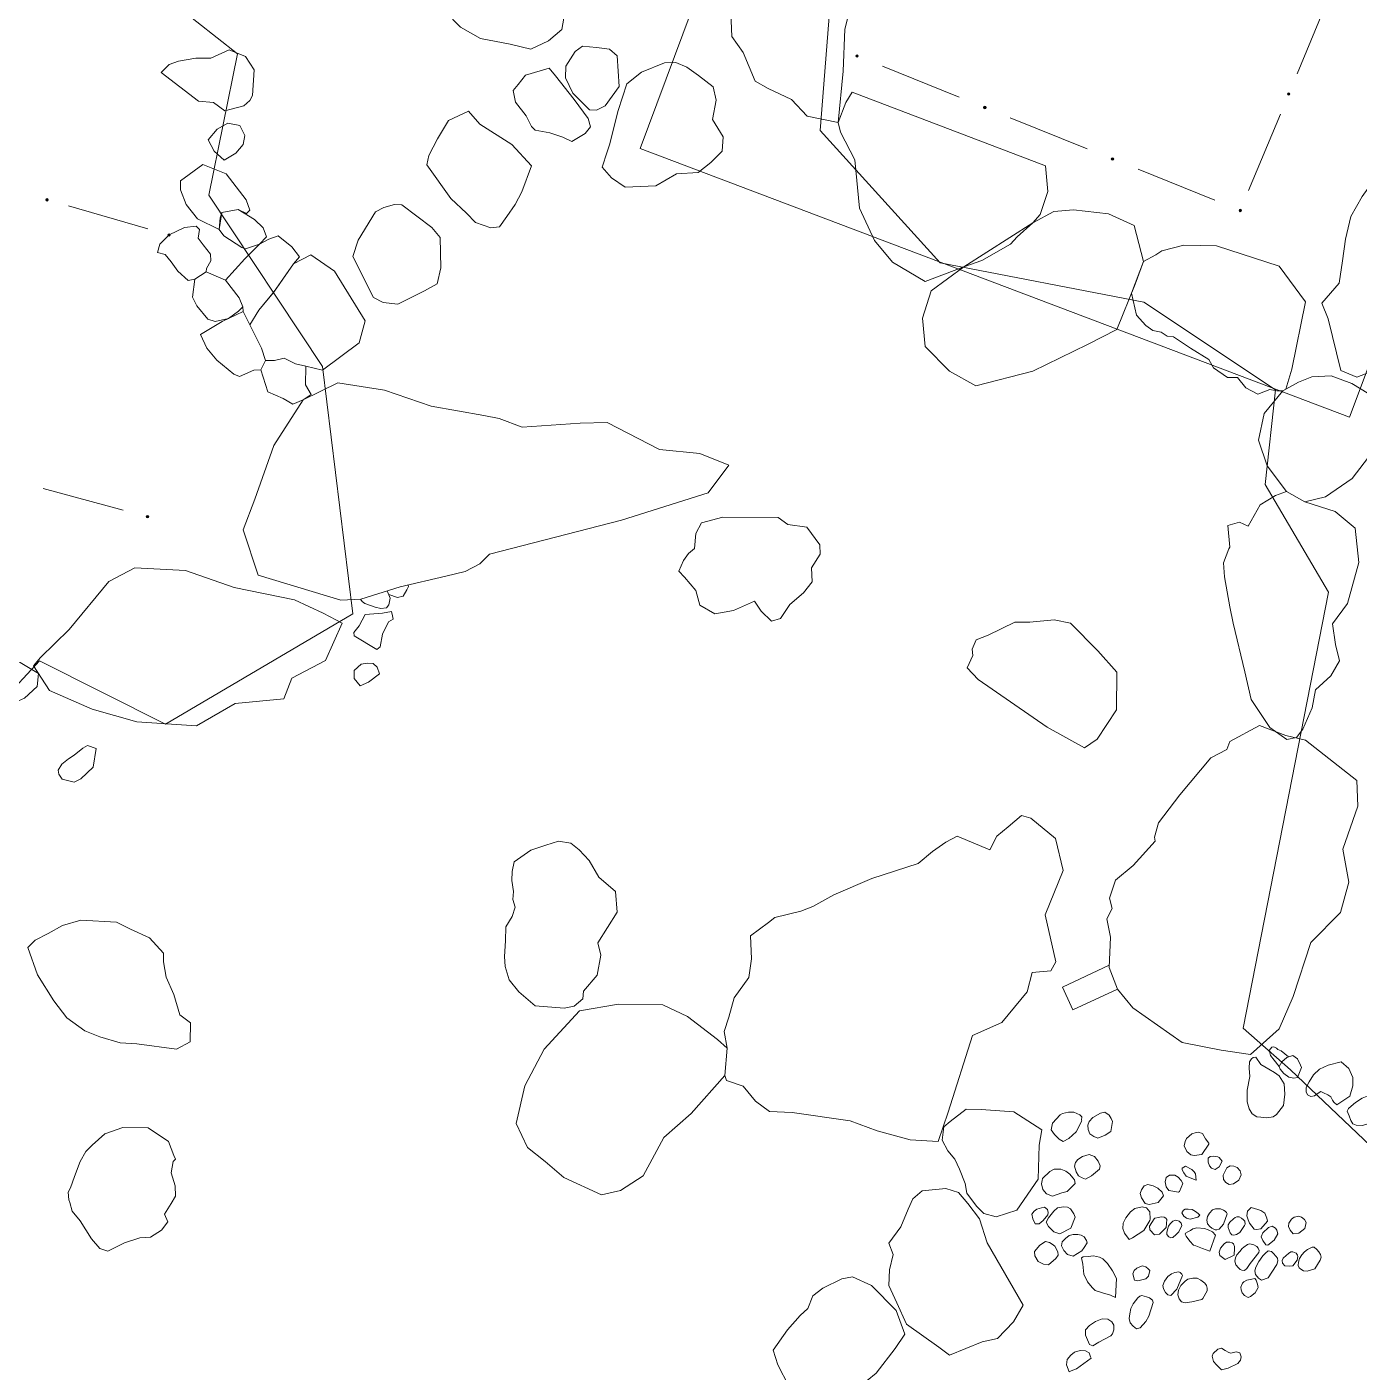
# Model space of a CAD drawing. Header units: metres. Extents: x -10443 to -4073, y -33280 to -26846.
# Drawn here: x -7932.64 to -7924.58, y -29726.59 to -29718.45 of the extents above; entities that cross this region are included whole.
import ezdxf

# ---------------------------------------------------------------- set-up
doc = ezdxf.new("R2010")
doc.units = ezdxf.units.M
doc.header["$MEASUREMENT"] = 0
doc.linetypes.add('CONTINUOUS_1', pattern=[0])
doc.linetypes.add('CONTINUOUS_2', pattern=[0])
for name, color, linetype, lineweight in [('園路', 241, 'CONTINUOUS_2', 18), ('構造物', 241, 'CONTINUOUS_2', 18), ('石', 241, 'CONTINUOUS_2', 18), ('護岸', 241, 'CONTINUOUS_2', 18)]:
    doc.layers.add(name, color=color, linetype=linetype, lineweight=lineweight)

msp = doc.modelspace()

# ---------------------------------------------------------------- hatches: boundary and pattern name
at = {"layer": '園路', "linetype": 'CONTINUOUS_1', "lineweight": 18}
for points in [[(-7927.6075, -29718.6289, 1), (-7927.6225, -29718.6289, 1)], [(-7924.9967, -29718.8583, 1), (-7925.0117, -29718.8583, 1)], [(-7926.8349, -29718.9402, 1), (-7926.8499, -29718.9402, 1)], [(-7926.0624, -29719.2514, 1), (-7926.0774, -29719.2514, 1)], [(-7932.5066, -29719.4982, 1), (-7932.5216, -29719.4982, 1)], [(-7925.2898, -29719.5626, 1), (-7925.3048, -29719.5626, 1)], [(-7931.7687, -29719.7107, 1), (-7931.7837, -29719.7107, 1)], [(-7931.8989, -29721.4139, 1), (-7931.9139, -29721.4139, 1)]]:
    msp.add_hatch(color=241, dxfattribs=at).paths.add_polyline_path(points, flags=0)

# ---------------------------------------------------------------- linework, layer by layer
at = {"layer": '園路', "color": 1, "linetype": 'CONTINUOUS_1', "lineweight": 18}
for p, q in [((-7924.7616, -29718.2754), (-7924.9537, -29718.737)), ((-7926.9968, -29718.878), (-7927.4606, -29718.6911)), ((-7926.2243, -29719.1892), (-7926.6881, -29719.0023)), ((-7925.0547, -29718.9796), (-7925.2468, -29719.4413)), ((-7925.4517, -29719.5004), (-7925.9155, -29719.3136)), ((-7931.9049, -29719.6736), (-7932.3854, -29719.5353)), ((-7932.0548, -29721.3739), (-7932.5376, -29721.2438))]:
    msp.add_line(p, q, dxfattribs=at)
for centre in [(-7927.615, -29718.6289), (-7925.0042, -29718.8583), (-7926.8424, -29718.9402), (-7926.0699, -29719.2514), (-7932.5141, -29719.4982), (-7925.2973, -29719.5626), (-7931.7762, -29719.7107), (-7931.9064, -29721.4139)]:
    msp.add_circle(centre, 0.0075, dxfattribs=at)
at = {"layer": '構造物', "color": 1, "linetype": 'CONTINUOUS_2', "lineweight": 18, "flags": 128}
msp.add_lwpolyline([(-7925.4873, -29712.5735), (-7922.0378, -29713.8888), (-7924.636, -29720.8114), (-7928.9273, -29719.188), (-7926.9639, -29713.9267), (-7926.1332, -29714.282)], close=True, dxfattribs=at)
at = {"layer": '石', "color": 4, "linetype": 'CONTINUOUS_2', "lineweight": 18, "flags": 128}
for points in [[(-7927.7301, -29719.0314), (-7927.9165, -29718.9926), (-7928.0115, -29718.892), (-7928.1526, -29718.8249), (-7928.2323, -29718.7804), (-7928.3036, -29718.607), (-7928.3731, -29718.5115), (-7928.3885, -29718.1268), (-7928.3906, -29717.9536), (-7928.3838, -29717.6775), (-7928.4069, -29717.4477), (-7928.1158, -29717.2512), (-7928.0264, -29717.2504), (-7927.8942, -29717.1236), (-7927.8165, -29717.0583), (-7927.6947, -29717.0834), (-7927.5656, -29717.1235), (-7927.4428, -29717.3014), (-7927.5323, -29717.5992), (-7927.5874, -29717.8999), (-7927.6099, -29718.1574), (-7927.6889, -29718.4676), (-7927.6995, -29718.7204), (-7927.7301, -29719.0314), (-7927.9165, -29718.9926)], [(-7931.8231, -29718.7286), (-7931.5991, -29718.9019), (-7931.5068, -29718.9109), (-7931.4395, -29718.9612), (-7931.3248, -29718.9293), (-7931.2879, -29718.8984), (-7931.2725, -29718.8682), (-7931.2622, -29718.7119), (-7931.3133, -29718.6322), (-7931.4122, -29718.5911), (-7931.5242, -29718.6411), (-7931.6148, -29718.6417), (-7931.7198, -29718.6607), (-7931.7762, -29718.6797)], [(-7926.9702, -29719.9038), (-7927.203, -29719.9924), (-7927.4003, -29719.8752), (-7927.51, -29719.7445), (-7927.6004, -29719.5482), (-7927.6288, -29719.2575), (-7927.716, -29719.0903), (-7927.7301, -29719.0314), (-7927.683, -29718.9106), (-7927.6448, -29718.8467), (-7926.475, -29719.2931), (-7926.4616, -29719.448), (-7926.5083, -29719.5861), (-7926.552, -29719.6377)], [(-7931.4424, -29719.2592), (-7931.5043, -29719.2051), (-7931.5392, -29719.1354), (-7931.4863, -29719.0721), (-7931.4203, -29719.0356), (-7931.3484, -29719.0483), (-7931.319, -29719.1085), (-7931.329, -29719.164), (-7931.3721, -29719.2166)], [(-7931.7071, -29719.3836), (-7931.5715, -29719.284), (-7931.4317, -29719.3411), (-7931.3096, -29719.4978), (-7931.287, -29719.5613), (-7931.3079, -29719.5813), (-7931.3591, -29719.5567), (-7931.4572, -29719.5746), (-7931.474, -29719.6782), (-7931.6041, -29719.613), (-7931.6735, -29719.5275), (-7931.708, -29719.4386)], [(-7931.4572, -29719.5746), (-7931.3591, -29719.5567), (-7931.2603, -29719.6183), (-7931.2065, -29719.6674), (-7931.1866, -29719.7229), (-7931.2297, -29719.767), (-7931.315, -29719.7946), (-7931.3365, -29719.7859), (-7931.4449, -29719.7166), (-7931.474, -29719.6782), (-7931.4669, -29719.6079)], [(-7926.6873, -29719.7672), (-7926.8601, -29719.8645), (-7926.9702, -29719.9038), (-7927.1673, -29720.048), (-7927.2193, -29720.2136), (-7927.2026, -29720.3851), (-7927.057, -29720.5334), (-7926.8976, -29720.6223), (-7926.5526, -29720.5342), (-7926.2214, -29720.373), (-7926.0433, -29720.2819), (-7925.933, -29720.009), (-7925.8835, -29719.8721), (-7925.9394, -29719.6539), (-7926.0946, -29719.5826), (-7926.3058, -29719.5584), (-7926.4248, -29719.5681), (-7926.552, -29719.6377), (-7926.6458, -29719.7218)], [(-7931.0228, -29719.8863), (-7931.1455, -29720.0588), (-7931.2337, -29720.1658), (-7931.2877, -29720.2535), (-7931.3282, -29720.1744), (-7931.3294, -29720.1448), (-7931.3516, -29720.0903), (-7931.4358, -29719.9843), (-7931.3174, -29719.8543), (-7931.2297, -29719.767), (-7931.1738, -29719.7362), (-7931.117, -29719.7168), (-7931.0343, -29719.7817), (-7930.9883, -29719.8421)], [(-7931.2877, -29720.2535), (-7931.2337, -29720.1658), (-7931.1391, -29720.051), (-7931.0228, -29719.8863), (-7930.9179, -29719.8302), (-7930.7748, -29719.9292), (-7930.5897, -29720.2298), (-7930.6263, -29720.363), (-7930.8483, -29720.5281), (-7930.9496, -29720.5047), (-7931.0123, -29720.489), (-7931.0799, -29720.4562), (-7931.1388, -29720.4702), (-7931.1927, -29720.4707), (-7931.2181, -29720.3954)], [(-7925.955, -29720.0635), (-7925.926, -29720.1961), (-7925.869, -29720.2584), (-7925.8264, -29720.2886), (-7925.776, -29720.2981), (-7925.7388, -29720.3219), (-7925.7009, -29720.3277), (-7925.5974, -29720.3949), (-7925.4881, -29720.4634), (-7925.4583, -29720.5138), (-7925.3738, -29720.5733), (-7925.3148, -29720.5725), (-7925.2647, -29720.6341), (-7925.1912, -29720.673), (-7925.1195, -29720.6442), (-7925.0767, -29720.6523), (-7925.0392, -29720.6538), (-7925.0212, -29720.6434), (-7924.985, -29720.5223), (-7924.9032, -29720.1144), (-7925.063, -29719.8986), (-7925.4406, -29719.7771), (-7925.6383, -29719.7733), (-7925.772, -29719.8077), (-7925.8086, -29719.8314), (-7925.8835, -29719.8721)], [(-7925.0392, -29720.6538), (-7925.1532, -29720.7895), (-7925.1866, -29720.9518), (-7925.1348, -29721.1063), (-7925.0177, -29721.2626), (-7924.9059, -29721.3242), (-7924.7822, -29721.2947), (-7924.6207, -29721.1839), (-7924.5013, -29721.0271), (-7924.4726, -29720.6991), (-7924.6223, -29720.6091), (-7924.7469, -29720.5617), (-7924.8648, -29720.5687), (-7924.9444, -29720.6002), (-7925.0212, -29720.6434)], [(-7931.2577, -29721.3074), (-7931.1428, -29720.9831), (-7930.9659, -29720.7074), (-7930.7552, -29720.6047), (-7930.4737, -29720.6495), (-7930.191, -29720.7463), (-7929.8731, -29720.803), (-7929.7794, -29720.8198), (-7929.6399, -29720.8724), (-7929.2889, -29720.8483), (-7929.1272, -29720.8452), (-7928.81, -29721.0084), (-7928.5671, -29721.0326), (-7928.3916, -29721.1027), (-7928.5158, -29721.2705), (-7929.0405, -29721.4351), (-7929.8386, -29721.6403), (-7929.8968, -29721.7001), (-7929.9854, -29721.7462), (-7930.1015, -29721.7744), (-7930.3786, -29721.8373), (-7930.6167, -29721.913), (-7930.7377, -29721.9187), (-7931.2374, -29721.7675), (-7931.3288, -29721.4943)], [(-7925.0148, -29722.7614), (-7925.118, -29722.6889), (-7925.232, -29722.5195), (-7925.2693, -29722.3528), (-7925.3396, -29722.0584), (-7925.3597, -29721.9586), (-7925.3919, -29721.7771), (-7925.3981, -29721.6939), (-7925.3675, -29721.6082), (-7925.3609, -29721.5991), (-7925.3725, -29721.4674), (-7925.3015, -29721.4467), (-7925.2497, -29721.4705), (-7925.177, -29721.3423), (-7925.0836, -29721.2851), (-7925.0177, -29721.2626), (-7924.9059, -29721.3242), (-7924.7231, -29721.382), (-7924.6032, -29721.4828), (-7924.581, -29721.6904), (-7924.6488, -29721.9382), (-7924.7402, -29722.0609), (-7924.7224, -29722.1873), (-7924.6965, -29722.2857), (-7924.7506, -29722.3771), (-7924.8425, -29722.4613), (-7924.8616, -29722.5692), (-7924.919, -29722.6987), (-7924.958, -29722.7491)], [(-7932.5959, -29722.3158), (-7932.4993, -29722.4646), (-7932.2421, -29722.5774), (-7931.9721, -29722.6548), (-7931.6114, -29722.6788), (-7931.3762, -29722.5436), (-7931.0819, -29722.5154), (-7931.0345, -29722.3909), (-7930.8309, -29722.2829), (-7930.7293, -29722.0583), (-7930.8442, -29721.9982), (-7931.0178, -29721.9177), (-7931.382, -29721.8416), (-7931.6767, -29721.739), (-7931.9829, -29721.7237), (-7932.14, -29721.8061), (-7932.3806, -29722.0963), (-7932.5531, -29722.2658)], [(-7932.9181, -29722.3589), (-7932.9291, -29722.4556), (-7932.8425, -29722.539), (-7932.7784, -29722.5676), (-7932.6505, -29722.5122), (-7932.5738, -29722.4408), (-7932.5669, -29722.3619), (-7932.6765, -29722.296), (-7932.7478, -29722.3064), (-7932.8228, -29722.3434), (-7932.8861, -29722.3494), (-7932.9144, -29722.3475)], [(-7930.5709, -29722.4142), (-7930.6211, -29722.4368), (-7930.6558, -29722.3933), (-7930.6572, -29722.3431), (-7930.6154, -29722.3063), (-7930.5764, -29722.3001), (-7930.5418, -29722.3012), (-7930.5178, -29722.3235), (-7930.5039, -29722.3633)], [(-7925.182, -29722.6768), (-7925.3596, -29722.7737), (-7925.3792, -29722.822), (-7925.4757, -29722.8712), (-7925.6625, -29723.0951), (-7925.7926, -29723.2644), (-7925.8156, -29723.3508), (-7925.812, -29723.3761), (-7925.946, -29723.5239), (-7926.0518, -29723.6126), (-7926.0882, -29723.7209), (-7926.0724, -29723.7819), (-7926.1048, -29723.8444), (-7926.0818, -29723.9559), (-7926.0902, -29724.1397), (-7926.0402, -29724.2709), (-7925.9462, -29724.3829), (-7925.6495, -29724.5934), (-7925.4132, -29724.639), (-7925.2349, -29724.6662), (-7925.0618, -29724.5103), (-7924.9775, -29724.3158), (-7924.8701, -29723.9889), (-7924.6908, -29723.8066), (-7924.6401, -29723.6227), (-7924.6765, -29723.4235), (-7924.5866, -29723.1642), (-7924.5923, -29723.01), (-7924.9034, -29722.7656), (-7925.022, -29722.737)], [(-7925.0619, -29724.7372), (-7925.093, -29724.7), (-7925.1154, -29724.6726), (-7925.1206, -29724.6471), (-7925.1221, -29724.641), (-7925.107, -29724.622), (-7925.0953, -29724.6191), (-7925.0781, -29724.6277), (-7925.0711, -29724.6354), (-7925.0507, -29724.6435), (-7925.0047, -29724.6804), (-7925.0158, -29724.6844), (-7925.046, -29724.7097)], [(-7925.0782, -29725.029), (-7925.0982, -29725.0431), (-7925.1363, -29725.0485), (-7925.1735, -29725.0452), (-7925.1965, -29725.0432), (-7925.2252, -29725.0248), (-7925.2427, -29724.9944), (-7925.2564, -29724.9527), (-7925.2559, -29724.8806), (-7925.24, -29724.7982), (-7925.2428, -29724.7474), (-7925.2424, -29724.7099), (-7925.2292, -29724.6908), (-7925.2198, -29724.6829), (-7925.2024, -29724.6816), (-7925.1731, -29724.726), (-7925.125, -29724.7548), (-7925.0906, -29724.7737), (-7925.0621, -29724.795), (-7925.0317, -29724.8438), (-7925.0271, -29724.9064), (-7925.036, -29724.9749)], [(-7924.9522, -29724.8046), (-7924.9737, -29724.8085), (-7925.0031, -29724.803), (-7925.0339, -29724.7811), (-7925.0566, -29724.754), (-7925.0619, -29724.7372), (-7925.046, -29724.7097), (-7925.0158, -29724.6844), (-7924.9791, -29724.6713), (-7924.951, -29724.692), (-7924.9321, -29724.7293), (-7924.9276, -29724.7432)], [(-7924.688, -29724.7093), (-7924.7649, -29724.7302), (-7924.8183, -29724.7537), (-7924.8535, -29724.7892), (-7924.8802, -29724.8305), (-7924.8979, -29724.8642), (-7924.8996, -29724.8904), (-7924.891, -29724.9091), (-7924.8701, -29724.92), (-7924.8491, -29724.9154), (-7924.8315, -29724.9041), (-7924.8109, -29724.8892), (-7924.793, -29724.8978), (-7924.7683, -29724.909), (-7924.7488, -29724.9209), (-7924.7404, -29724.9422), (-7924.7311, -29724.9533), (-7924.7127, -29724.9697), (-7924.6342, -29724.9168), (-7924.6172, -29724.8541), (-7924.6168, -29724.8054), (-7924.6408, -29724.75)], [(-7926.2892, -29725.1329), (-7926.3342, -29725.1743), (-7926.3694, -29725.1914), (-7926.3932, -29725.1778), (-7926.4216, -29725.1502), (-7926.4403, -29725.1216), (-7926.4328, -29725.0799), (-7926.3861, -29725.0301), (-7926.3719, -29725.0217), (-7926.3365, -29725.0133), (-7926.3038, -29725.0142), (-7926.2668, -29725.0309), (-7926.2615, -29725.0371), (-7926.2563, -29725.0434), (-7926.2569, -29725.0616), (-7926.2564, -29725.0665)], [(-7926.0809, -29725.1314), (-7926.1149, -29725.1528), (-7926.1588, -29725.1708), (-7926.1837, -29725.1622), (-7926.2073, -29725.1454), (-7926.2172, -29725.1195), (-7926.2188, -29725.0937), (-7926.211, -29725.0706), (-7926.1883, -29725.0456), (-7926.1437, -29725.02), (-7926.1175, -29725.0146), (-7926.0903, -29725.033), (-7926.0779, -29725.0534), (-7926.071, -29725.07)], [(-7925.5301, -29725.271), (-7925.5758, -29725.2757), (-7925.5958, -29725.273), (-7925.6209, -29725.2515), (-7925.6363, -29725.2184), (-7925.631, -29725.1909), (-7925.6227, -29725.1734), (-7925.5894, -29725.1455), (-7925.5636, -29725.1362), (-7925.552, -29725.1353), (-7925.5267, -29725.1442), (-7925.5073, -29725.1757), (-7925.4885, -29725.2024), (-7925.488, -29725.2073)], [(-7926.1978, -29725.3995), (-7926.2336, -29725.4201), (-7926.254, -29725.4112), (-7926.2766, -29725.3984), (-7926.2907, -29725.3759), (-7926.301, -29725.3397), (-7926.294, -29725.3185), (-7926.279, -29725.3012), (-7926.2516, -29725.2818), (-7926.2114, -29725.2693), (-7926.1785, -29725.2818), (-7926.156, -29725.3113), (-7926.1443, -29725.3393), (-7926.1487, -29725.3595)], [(-7925.4258, -29725.3446), (-7925.4484, -29725.36), (-7925.4718, -29725.3531), (-7925.484, -29725.3386), (-7925.4907, -29725.3159), (-7925.4906, -29725.2928), (-7925.479, -29725.2813), (-7925.4606, -29725.28), (-7925.434, -29725.2842), (-7925.4248, -29725.2889), (-7925.4161, -29725.2993), (-7925.4074, -29725.3097)], [(-7926.3439, -29725.4935), (-7926.3773, -29725.5015), (-7926.4331, -29725.5223), (-7926.4697, -29725.5082), (-7926.4918, -29725.4818), (-7926.4991, -29725.4478), (-7926.4961, -29725.4275), (-7926.493, -29725.4143), (-7926.4483, -29725.3733), (-7926.4221, -29725.3596), (-7926.3821, -29725.3579), (-7926.3517, -29725.3702), (-7926.3283, -29725.3883), (-7926.3097, -29725.4105), (-7926.3006, -29725.4241), (-7926.2961, -29725.4463)], [(-7925.5651, -29725.4252), (-7925.6005, -29725.4112), (-7925.6253, -29725.4013), (-7925.6396, -29725.3815), (-7925.6482, -29725.3627), (-7925.6487, -29725.3537), (-7925.629, -29725.3407), (-7925.5909, -29725.3607), (-7925.5761, -29725.3742), (-7925.5683, -29725.3877)], [(-7925.3055, -29725.4255), (-7925.3389, -29725.4476), (-7925.3642, -29725.4511), (-7925.3837, -29725.4392), (-7925.3995, -29725.4217), (-7925.4011, -29725.3959), (-7925.3877, -29725.3669), (-7925.378, -29725.3517), (-7925.3588, -29725.338), (-7925.3366, -29725.3406), (-7925.3162, -29725.3494), (-7925.2986, -29725.3689), (-7925.2924, -29725.3932)], [(-7925.6641, -29725.4929), (-7925.6702, -29725.4969), (-7925.7057, -29725.4912), (-7925.7291, -29725.4873), (-7925.7452, -29725.4653), (-7925.7522, -29725.4358), (-7925.7455, -29725.4101), (-7925.7262, -29725.3951), (-7925.6935, -29725.396), (-7925.6721, -29725.4075), (-7925.6546, -29725.4283), (-7925.6439, -29725.4453)], [(-7925.7946, -29725.5611), (-7925.8489, -29725.5724), (-7925.8735, -29725.5671), (-7925.8949, -29725.5331), (-7925.9027, -29725.5054), (-7925.8956, -29725.483), (-7925.8795, -29725.46), (-7925.8557, -29725.4518), (-7925.8237, -29725.4604), (-7925.7953, -29725.4731), (-7925.7698, -29725.4978), (-7925.7622, -29725.5209)], [(-7926.4903, -29725.6694), (-7926.5145, -29725.6898), (-7926.5375, -29725.689), (-7926.5523, -29725.6601), (-7926.5581, -29725.6307), (-7926.5431, -29725.6134), (-7926.5286, -29725.6012), (-7926.5002, -29725.5928), (-7926.4807, -29725.5894), (-7926.4633, -29725.6031), (-7926.459, -29725.6208), (-7926.461, -29725.6354)], [(-7926.3229, -29725.7161), (-7926.3895, -29725.7508), (-7926.424, -29725.7372), (-7926.4569, -29725.7064), (-7926.4709, -29725.6791), (-7926.4579, -29725.6523), (-7926.4246, -29725.6119), (-7926.4027, -29725.5936), (-7926.3665, -29725.5862), (-7926.3416, -29725.5884), (-7926.3233, -29725.5996), (-7926.3047, -29725.6282), (-7926.2968, -29725.6481)], [(-7925.8799, -29725.7287), (-7925.9484, -29725.7738), (-7925.9695, -29725.7845), (-7925.9969, -29725.7455), (-7926.0069, -29725.7167), (-7926.0051, -29725.6851), (-7925.9889, -29725.6537), (-7925.9607, -29725.6177), (-7925.9358, -29725.5968), (-7925.8915, -29725.5862), (-7925.8651, -29725.5923), (-7925.8442, -29725.6173), (-7925.8423, -29725.6617), (-7925.8438, -29725.6684)], [(-7925.5531, -29725.6498), (-7925.5995, -29725.6611), (-7925.6233, -29725.6543), (-7925.6381, -29725.6423), (-7925.651, -29725.6232), (-7925.6401, -29725.6071), (-7925.6315, -29725.6014), (-7925.6118, -29725.6014), (-7925.5888, -29725.6026), (-7925.5685, -29725.6146), (-7925.5515, -29725.6264), (-7925.5417, -29725.6362)], [(-7925.3989, -29725.6911), (-7925.4255, -29725.7213), (-7925.44, -29725.7256), (-7925.4498, -29725.7251), (-7925.4694, -29725.7149), (-7925.4823, -29725.7052), (-7925.4962, -29725.6885), (-7925.499, -29725.6665), (-7925.4953, -29725.6445), (-7925.4834, -29725.6251), (-7925.4645, -29725.6045), (-7925.4468, -29725.5983), (-7925.431, -29725.5984), (-7925.4178, -29725.5991), (-7925.3991, -29725.6063), (-7925.3882, -29725.6137), (-7925.3812, -29725.6212), (-7925.3776, -29725.6292)], [(-7925.1737, -29725.7202), (-7925.1997, -29725.7239), (-7925.2136, -29725.7206), (-7925.228, -29725.7043), (-7925.2417, -29725.6851), (-7925.2506, -29725.6651), (-7925.258, -29725.6413), (-7925.2534, -29725.6131), (-7925.2308, -29725.5902), (-7925.2112, -29725.5958), (-7925.1908, -29725.6023), (-7925.173, -29725.6094), (-7925.1496, -29725.6252), (-7925.136, -29725.6554), (-7925.132, -29725.6742)], [(-7925.7455, -29725.7116), (-7925.7866, -29725.7514), (-7925.8159, -29725.7565), (-7925.8437, -29725.7261), (-7925.8462, -29725.7034), (-7925.818, -29725.6597), (-7925.8132, -29725.6556), (-7925.7922, -29725.651), (-7925.7758, -29725.6467), (-7925.758, -29725.6483), (-7925.7483, -29725.6555), (-7925.7419, -29725.6631)], [(-7925.6695, -29725.7382), (-7925.685, -29725.7535), (-7925.7046, -29725.7723), (-7925.7182, -29725.7731), (-7925.7292, -29725.767), (-7925.7415, -29725.7537), (-7925.7417, -29725.7408), (-7925.7376, -29725.7232), (-7925.7314, -29725.7039), (-7925.7217, -29725.6887), (-7925.7055, -29725.6727), (-7925.6871, -29725.6679), (-7925.667, -29725.6723), (-7925.6547, -29725.6855), (-7925.6508, -29725.7)], [(-7925.2997, -29725.7417), (-7925.3201, -29725.754), (-7925.3363, -29725.7582), (-7925.3475, -29725.755), (-7925.3585, -29725.743), (-7925.3702, -29725.7111), (-7925.3709, -29725.6944), (-7925.3606, -29725.6794), (-7925.3384, -29725.66), (-7925.3282, -29725.6515), (-7925.3179, -29725.6468), (-7925.3044, -29725.648), (-7925.2904, -29725.6552), (-7925.2771, -29725.6645), (-7925.2689, -29725.6733), (-7925.267, -29725.6906), (-7925.2716, -29725.6992)], [(-7924.9434, -29725.7462), (-7924.9771, -29725.7501), (-7924.9953, -29725.7284), (-7925.0066, -29725.7064), (-7925.0039, -29725.6844), (-7924.9869, -29725.6615), (-7924.9721, -29725.6491), (-7924.9433, -29725.643), (-7924.9267, -29725.6488), (-7924.9091, -29725.6623), (-7924.8997, -29725.682), (-7924.9021, -29725.6997), (-7924.9075, -29725.7176)], [(-7926.2561, -29725.8528), (-7926.3089, -29725.8848), (-7926.3427, -29725.8753), (-7926.3649, -29725.8507), (-7926.3782, -29725.8217), (-7926.3753, -29725.7989), (-7926.3551, -29725.778), (-7926.3329, -29725.7593), (-7926.3085, -29725.7538), (-7926.2807, -29725.7541), (-7926.2587, -29725.7569), (-7926.2425, -29725.7677), (-7926.2278, -29725.7908), (-7926.2234, -29725.8036), (-7926.241, -29725.8333)], [(-7925.4813, -29725.8541), (-7925.5268, -29725.838), (-7925.5671, -29725.8222), (-7925.5796, -29725.8186), (-7925.6019, -29725.7948), (-7925.6243, -29725.7639), (-7925.6302, -29725.7512), (-7925.6291, -29725.7456), (-7925.615, -29725.7384), (-7925.5988, -29725.7296), (-7925.5845, -29725.7199), (-7925.5602, -29725.7137), (-7925.5137, -29725.7184), (-7925.4925, -29725.7254), (-7925.466, -29725.7374), (-7925.4466, -29725.7577)], [(-7925.0916, -29725.7871), (-7925.1299, -29725.8193), (-7925.143, -29725.8169), (-7925.1615, -29725.7891), (-7925.1712, -29725.7673), (-7925.1602, -29725.7447), (-7925.1269, -29725.7113), (-7925.104, -29725.7039), (-7925.0853, -29725.7158), (-7925.0765, -29725.7272), (-7925.0695, -29725.7497)], [(-7926.4578, -29725.9374), (-7926.4883, -29725.9328), (-7926.5196, -29725.9166), (-7926.5407, -29725.8829), (-7926.5422, -29725.8558), (-7926.51, -29725.8182), (-7926.4762, -29725.7952), (-7926.4508, -29725.8022), (-7926.4343, -29725.8114), (-7926.4181, -29725.8243), (-7926.3999, -29725.8587), (-7926.3988, -29725.879), (-7926.4121, -29725.899)], [(-7925.3351, -29725.8781), (-7925.3878, -29725.9042), (-7925.4201, -29725.8817), (-7925.4259, -29725.8607), (-7925.4166, -29725.8371), (-7925.3954, -29725.8099), (-7925.3812, -29725.7995), (-7925.3595, -29725.8002), (-7925.3465, -29725.8034), (-7925.3376, -29725.8094), (-7925.3313, -29725.8262), (-7925.3315, -29725.8373)], [(-7925.2372, -29725.929), (-7925.2579, -29725.9597), (-7925.2726, -29725.9712), (-7925.2887, -29725.9698), (-7925.2986, -29725.9655), (-7925.3089, -29725.9561), (-7925.3239, -29725.9364), (-7925.3293, -29725.9158), (-7925.3272, -29725.8959), (-7925.3191, -29725.8765), (-7925.3002, -29725.8567), (-7925.2854, -29725.8387), (-7925.2756, -29725.8298), (-7925.2546, -29725.8145), (-7925.2414, -29725.8105), (-7925.2312, -29725.8114), (-7925.2154, -29725.8162), (-7925.197, -29725.8268), (-7925.1889, -29725.8365), (-7925.1833, -29725.8507), (-7925.1852, -29725.8633)], [(-7925.1285, -29726.0151), (-7925.1684, -29726.0309), (-7925.1872, -29726.0183), (-7925.2057, -29725.9949), (-7925.2096, -29725.9733), (-7925.2032, -29725.9514), (-7925.1861, -29725.917), (-7925.1612, -29725.8819), (-7925.145, -29725.866), (-7925.1285, -29725.8533), (-7925.1076, -29725.8558), (-7925.0958, -29725.8684), (-7925.0819, -29725.885), (-7925.072, -29725.8968), (-7925.0695, -29725.9124), (-7925.0772, -29725.9342), (-7925.0811, -29725.9422)], [(-7924.8465, -29725.9624), (-7924.8918, -29725.9758), (-7924.915, -29725.9727), (-7924.9316, -29725.9635), (-7924.9417, -29725.9552), (-7924.9473, -29725.941), (-7924.9458, -29725.9203), (-7924.9383, -29725.8999), (-7924.9252, -29725.8774), (-7924.9096, -29725.8596), (-7924.8905, -29725.8436), (-7924.8635, -29725.8308), (-7924.8504, -29725.8314), (-7924.8339, -29725.8454), (-7924.8228, -29725.8586), (-7924.8114, -29725.8753), (-7924.8077, -29725.8916), (-7924.8139, -29725.9093)], [(-7926.0515, -29726.1357), (-7926.0817, -29726.1209), (-7926.1298, -29726.1057), (-7926.1747, -29726.0915), (-7926.1931, -29726.0739), (-7926.2222, -29726.0392), (-7926.2433, -29725.9944), (-7926.2502, -29725.9341), (-7926.2577, -29725.8955), (-7926.2469, -29725.8888), (-7926.2171, -29725.8863), (-7926.186, -29725.8826), (-7926.1489, -29725.8916), (-7926.1286, -29725.9017), (-7926.1014, -29725.9285), (-7926.0707, -29725.9735), (-7926.0453, -29726.0207)], [(-7924.9803, -29725.9436), (-7925.0014, -29725.946), (-7925.0284, -29725.9425), (-7925.0426, -29725.9281), (-7925.0446, -29725.9114), (-7925.0377, -29725.8978), (-7925.0195, -29725.8799), (-7925.0063, -29725.8683), (-7924.9906, -29725.8594), (-7924.98, -29725.8589), (-7924.9599, -29725.8672), (-7924.9504, -29725.8786), (-7924.9486, -29725.887), (-7924.9531, -29725.9092)], [(-7925.8529, -29726.0062), (-7925.8689, -29726.0209), (-7925.9175, -29726.0333), (-7925.9371, -29726.0297), (-7925.9479, -29725.9915), (-7925.9392, -29725.9724), (-7925.9237, -29725.957), (-7925.8898, -29725.9439), (-7925.8834, -29725.9445), (-7925.8684, -29725.9484), (-7925.8535, -29725.9619), (-7925.8448, -29725.9723)], [(-7925.6807, -29726.0848), (-7925.718, -29726.1219), (-7925.7356, -29726.1178), (-7925.7492, -29726.1044), (-7925.762, -29726.0821), (-7925.7653, -29726.0613), (-7925.756, -29726.0358), (-7925.7349, -29726.0075), (-7925.7143, -29725.9913), (-7925.6937, -29725.9835), (-7925.6696, -29725.9798), (-7925.6609, -29725.9831), (-7925.6515, -29725.993), (-7925.6472, -29726.0023)], [(-7925.5232, -29726.1403), (-7925.5301, -29726.1461), (-7925.5905, -29726.1613), (-7925.6301, -29726.1662), (-7925.6521, -29726.1611), (-7925.6679, -29726.1437), (-7925.6741, -29726.1194), (-7925.671, -29726.0907), (-7925.6564, -29726.0631), (-7925.6316, -29726.0364), (-7925.6144, -29726.0232), (-7925.585, -29726.0174), (-7925.5574, -29726.0179), (-7925.5359, -29726.0294), (-7925.5126, -29726.0488), (-7925.501, -29726.0626), (-7925.4966, -29726.079), (-7925.4967, -29726.0944)], [(-7925.2071, -29726.1058), (-7925.2355, -29726.1296), (-7925.2501, -29726.1348), (-7925.2708, -29726.1227), (-7925.2868, -29726.1065), (-7925.2923, -29726.0887), (-7925.2934, -29726.0719), (-7925.2843, -29726.049), (-7925.2752, -29726.0401), (-7925.257, -29726.0308), (-7925.2275, -29726.0238), (-7925.2099, -29726.0208), (-7925.2004, -29726.0293), (-7925.1935, -29726.0531), (-7925.1895, -29726.0733), (-7925.1906, -29726.079)], [(-7925.8513, -29726.248), (-7925.8676, -29726.2806), (-7925.9023, -29726.318), (-7925.9247, -29726.3238), (-7925.9458, -29726.3085), (-7925.9632, -29726.2877), (-7925.9693, -29726.2621), (-7925.9655, -29726.2329), (-7925.9583, -29726.2021), (-7925.9449, -29726.1731), (-7925.9166, -29726.1364), (-7925.9048, -29726.1265), (-7925.8935, -29726.1217), (-7925.8641, -29726.1301), (-7925.8472, -29726.1361), (-7925.8286, -29726.1499), (-7925.8248, -29726.1656)], [(-7926.1532, -29726.4043), (-7926.1891, -29726.4261), (-7926.2096, -29726.4186), (-7926.233, -29726.3626), (-7926.2326, -29726.3293), (-7926.2099, -29726.3043), (-7926.1738, -29726.2798), (-7926.1332, -29726.2635), (-7926.0987, -29726.2652), (-7926.0744, -29726.2815), (-7926.0621, -29726.3018), (-7926.0613, -29726.3295), (-7926.0704, -29726.3537), (-7926.0799, -29726.3664)], [(-7926.2873, -29726.5652), (-7926.3199, -29726.5784), (-7926.3332, -29726.5836), (-7926.3476, -29726.5426), (-7926.3441, -29726.5102), (-7926.3224, -29726.4825), (-7926.2997, -29726.4646), (-7926.2649, -29726.4555), (-7926.2329, -29726.457), (-7926.2121, -29726.4691), (-7926.2039, -29726.4929), (-7926.2006, -29726.4983), (-7926.1982, -29726.5011)], [(-7925.3699, -29726.5621), (-7925.4115, -29726.5726), (-7925.4414, -29726.5426), (-7925.4584, -29726.5223), (-7925.4672, -29726.4903), (-7925.4605, -29726.4729), (-7925.4339, -29726.4474), (-7925.4099, -29726.4414), (-7925.388, -29726.4553), (-7925.3672, -29726.4669), (-7925.3543, -29726.4719), (-7925.3215, -29726.4632), (-7925.3007, -29726.4702), (-7925.2911, -29726.4928), (-7925.2963, -29726.5129), (-7925.3118, -29726.5338)]]:
    msp.add_lwpolyline(points, close=True, dxfattribs=at)
for points in [[(-7930.414, -29717.6957), (-7930.3195, -29717.5598), (-7930.2215, -29717.4281), (-7929.9735, -29717.2518), (-7929.8865, -29717.246), (-7929.8075, -29717.3317), (-7929.7283, -29717.4808), (-7929.6969, -29717.5605), (-7929.6001, -29717.6631), (-7929.487, -29717.7979), (-7929.3721, -29717.9348), (-7929.3336, -29718.0439), (-7929.3522, -29718.1902), (-7929.375, -29718.3189), (-7929.4015, -29718.4684), (-7929.4824, -29718.5363), (-7929.5887, -29718.5866), (-7929.7129, -29718.5565), (-7929.8926, -29718.5235), (-7930.0135, -29718.4553), (-7930.1053, -29718.3627), (-7930.1595, -29718.2349), (-7930.2716, -29718.0887), (-7930.3312, -29718.0008), (-7930.3561, -29717.9121), (-7930.414, -29717.6957)], [(-7929.3779, -29718.76), (-7929.3349, -29718.8534), (-7929.2335, -29718.9546), (-7929.1915, -29718.957), (-7929.1391, -29718.9295), (-7929.0533, -29718.8127), (-7929.0652, -29718.6272), (-7929.1118, -29718.5885), (-7929.1902, -29718.5765), (-7929.2767, -29718.569), (-7929.3205, -29718.601), (-7929.3756, -29718.6897), (-7929.3779, -29718.76)], [(-7929.1134, -29719.1654), (-7929.0608, -29718.9586), (-7929.0083, -29718.7979), (-7928.9194, -29718.7269), (-7928.7799, -29718.6699), (-7928.7106, -29718.6683), (-7928.6439, -29718.6972), (-7928.5734, -29718.7476), (-7928.4851, -29718.8149), (-7928.4671, -29718.8952), (-7928.4889, -29719.0125), (-7928.4251, -29719.118), (-7928.4307, -29719.204), (-7928.5002, -29719.2729), (-7928.5766, -29719.3335), (-7928.7079, -29719.3412), (-7928.8314, -29719.413), (-7929.0186, -29719.4216), (-7929.1003, -29719.3664), (-7929.156, -29719.3001), (-7929.1268, -29719.2085), (-7929.1134, -29719.1654)], [(-7929.478, -29718.7025), (-7929.6214, -29718.7451), (-7929.6646, -29718.8003), (-7929.6948, -29718.8373), (-7929.6818, -29718.9089), (-7929.6173, -29718.9915), (-7929.5845, -29719.0558), (-7929.562, -29719.077), (-7929.4725, -29719.0938), (-7929.3941, -29719.1199), (-7929.3399, -29719.1451), (-7929.2589, -29719.0984), (-7929.2272, -29719.0576), (-7929.2407, -29719.0077), (-7929.3255, -29718.8927), (-7929.4385, -29718.7496), (-7929.478, -29718.7025)], [(-7930.2169, -29719.2861), (-7930.072, -29719.4896), (-7929.9774, -29719.5799), (-7929.922, -29719.6347), (-7929.8301, -29719.6684), (-7929.777, -29719.6615), (-7929.733, -29719.5987), (-7929.6831, -29719.5262), (-7929.6418, -29719.4491), (-7929.5845, -29719.2927), (-7929.7026, -29719.1632), (-7929.8969, -29719.0411), (-7929.9656, -29718.9621), (-7930.0872, -29719.0194), (-7930.1532, -29719.1289), (-7930.2044, -29719.2308), (-7930.2169, -29719.2861)], [(-7924.7664, -29720.2177), (-7924.6899, -29720.53), (-7924.5925, -29720.5702), (-7924.3002, -29720.4574), (-7924.1446, -29720.3269), (-7923.8895, -29720.1128), (-7923.7765, -29719.8431), (-7923.77, -29719.6044), (-7923.8851, -29719.404), (-7924.0793, -29719.1853), (-7924.2285, -29719.2097), (-7924.3468, -29719.2772), (-7924.462, -29719.342), (-7924.5604, -29719.4776), (-7924.6286, -29719.5985), (-7924.6609, -29719.7369), (-7924.6781, -29719.868), (-7924.6985, -29720.0017), (-7924.8042, -29720.1222), (-7924.7664, -29720.2177)], [(-7930.5408, -29720.0886), (-7930.6653, -29719.842), (-7930.6335, -29719.7422), (-7930.5275, -29719.5709), (-7930.4779, -29719.5457), (-7930.4121, -29719.5259), (-7930.3689, -29719.5296), (-7930.1872, -29719.6647), (-7930.1362, -29719.7255), (-7930.133, -29719.909), (-7930.1544, -29720.0071), (-7930.231, -29720.0478), (-7930.3932, -29720.1297), (-7930.482, -29720.1194), (-7930.5408, -29720.0886)], [(-7931.621, -29719.9771), (-7931.6602, -29719.9856), (-7931.7227, -29719.9297), (-7931.763, -29719.8724), (-7931.7994, -29719.8291), (-7931.8453, -29719.8174), (-7931.8322, -29719.7655), (-7931.7762, -29719.7107), (-7931.6827, -29719.6667), (-7931.6118, -29719.6576), (-7931.5914, -29719.6781), (-7931.5994, -29719.7304), (-7931.5697, -29719.7714), (-7931.5266, -29719.8264), (-7931.5234, -29719.8677), (-7931.5496, -29719.9133), (-7931.5518, -29719.9331)], [(-7931.3294, -29720.1448), (-7931.3516, -29720.0903), (-7931.4358, -29719.9843), (-7931.5518, -29719.9331), (-7931.621, -29719.9771), (-7931.6356, -29720.086), (-7931.6082, -29720.1383), (-7931.5423, -29720.2197), (-7931.4974, -29720.2339), (-7931.4163, -29720.2153), (-7931.3561, -29720.1719), (-7931.3294, -29720.1448)], [(-7931.1927, -29720.4707), (-7931.2181, -29720.3954), (-7931.2877, -29720.2535), (-7931.3282, -29720.1744), (-7931.4551, -29720.2337), (-7931.5863, -29720.3132), (-7931.5486, -29720.3947), (-7931.4871, -29720.468), (-7931.3856, -29720.5524), (-7931.3509, -29720.5657), (-7931.263, -29720.5273), (-7931.2207, -29720.5272)], [(-7930.9659, -29720.7074), (-7930.9172, -29720.6754), (-7930.9504, -29720.6161), (-7930.9496, -29720.5047), (-7931.0123, -29720.489), (-7931.0799, -29720.4562), (-7931.1388, -29720.4702), (-7931.1927, -29720.4707), (-7931.2207, -29720.5272), (-7931.1784, -29720.659), (-7931.0872, -29720.7003), (-7931.0286, -29720.7336), (-7930.9659, -29720.7074)], [(-7928.5988, -29721.6067), (-7928.5907, -29721.5151), (-7928.5563, -29721.4509), (-7928.4264, -29721.4161), (-7928.0922, -29721.4184), (-7928.0345, -29721.4619), (-7927.9187, -29721.4778), (-7927.8396, -29721.5847), (-7927.8387, -29721.6405), (-7927.8901, -29721.7225), (-7927.886, -29721.8074), (-7927.9399, -29721.8738), (-7928.0211, -29721.9455), (-7928.0783, -29722.0289), (-7928.1317, -29722.0454), (-7928.1957, -29721.986), (-7928.2364, -29721.9247), (-7928.3624, -29721.981), (-7928.4757, -29722.0018), (-7928.5653, -29721.9498), (-7928.5903, -29721.8611), (-7928.6581, -29721.7802), (-7928.6933, -29721.7425), (-7928.6647, -29721.6797), (-7928.634, -29721.6363), (-7928.5988, -29721.6067)], [(-7930.4577, -29721.8625), (-7930.4387, -29721.9069), (-7930.4475, -29721.9464), (-7930.4613, -29721.965), (-7930.4947, -29721.9692), (-7930.5292, -29721.9605), (-7930.5923, -29721.9394), (-7930.6078, -29721.9259), (-7930.6178, -29721.9133)], [(-7930.448, -29721.8852), (-7930.3945, -29721.9032), (-7930.3607, -29721.8937), (-7930.3377, -29721.8569), (-7930.3286, -29721.8353), (-7930.3312, -29721.8266)], [(-7930.6572, -29722.135), (-7930.5197, -29722.2165), (-7930.4989, -29722.2001), (-7930.4855, -29722.1249), (-7930.4499, -29722.05), (-7930.42, -29722.0333), (-7930.4257, -29722.014), (-7930.4302, -29721.9874), (-7930.4862, -29721.9967), (-7930.5907, -29722.0058), (-7930.6262, -29722.0733), (-7930.6593, -29722.1137), (-7930.6572, -29722.135)], [(-7926.949, -29722.328), (-7926.8822, -29722.3992), (-7926.4652, -29722.6856), (-7926.2398, -29722.811), (-7926.1623, -29722.7601), (-7926.0468, -29722.5819), (-7926.0441, -29722.3534), (-7926.1596, -29722.2241), (-7926.3238, -29722.0579), (-7926.422, -29722.0378), (-7926.5693, -29722.0518), (-7926.6615, -29722.0515), (-7926.8221, -29722.1297), (-7926.8938, -29722.158), (-7926.9199, -29722.2153), (-7926.9156, -29722.2541), (-7926.949, -29722.328)], [(-7932.4433, -29722.9709), (-7932.4236, -29723), (-7932.3502, -29723.0201), (-7932.3108, -29722.9996), (-7932.2363, -29722.9292), (-7932.2178, -29722.8147), (-7932.2691, -29722.7965), (-7932.298, -29722.8145), (-7932.3503, -29722.8552), (-7932.384, -29722.8787), (-7932.4251, -29722.9101), (-7932.448, -29722.9466), (-7932.4433, -29722.9709)], [(-7926.4131, -29724.1062), (-7926.4775, -29723.821), (-7926.3677, -29723.5538), (-7926.4141, -29723.3595), (-7926.5648, -29723.2368), (-7926.621, -29723.2203), (-7926.7019, -29723.2882), (-7926.7704, -29723.3456), (-7926.8122, -29723.4284), (-7927.0096, -29723.3449), (-7927.0791, -29723.382), (-7927.159, -29723.4385), (-7927.2461, -29723.5116), (-7927.5251, -29723.6025), (-7927.7556, -29723.7005), (-7927.8828, -29723.7701), (-7927.9544, -29723.7984), (-7928.1134, -29723.8364), (-7928.1508, -29723.8677), (-7928.2587, -29723.9476), (-7928.2535, -29724.0865), (-7928.2693, -29724.2004), (-7928.3578, -29724.3224), (-7928.3912, -29724.4405), (-7928.4189, -29724.5275), (-7928.4002, -29724.6271), (-7928.4147, -29724.793), (-7928.4043, -29724.8237), (-7928.3044, -29724.857), (-7928.2304, -29724.948), (-7928.1449, -29725.0106), (-7928.0083, -29725.0161), (-7927.6577, -29725.066), (-7927.4939, -29725.1265), (-7927.2938, -29725.1824), (-7927.1241, -29725.1908), (-7927.0651, -29725.0141), (-7926.916, -29724.5514), (-7926.739, -29724.4718), (-7926.5872, -29724.2862), (-7926.557, -29724.1706), (-7926.4436, -29724.1604), (-7926.4131, -29724.1062)], [(-7929.2742, -29724.3286), (-7929.2702, -29724.2828), (-7929.1873, -29724.185), (-7929.1653, -29724.0652), (-7929.1831, -29723.9906), (-7929.067, -29723.806), (-7929.0765, -29723.6797), (-7929.1766, -29723.594), (-7929.2357, -29723.4928), (-7929.2953, -29723.4273), (-7929.347, -29723.3882), (-7929.4214, -29723.3753), (-7929.4978, -29723.3994), (-7929.5876, -29723.4299), (-7929.6886, -29723.5005), (-7929.7014, -29723.5584), (-7929.7023, -29723.6134), (-7929.694, -29723.6794), (-7929.6971, -29723.7291), (-7929.6831, -29723.7739), (-7929.7009, -29723.8313), (-7929.7398, -29723.8945), (-7929.742, -29723.9789), (-7929.7477, -29724.0732), (-7929.744, -29724.1338), (-7929.719, -29724.2141), (-7929.6612, -29724.2858), (-7929.5611, -29724.3714), (-7929.3868, -29724.3854), (-7929.3256, -29724.3741), (-7929.2742, -29724.3286)], [(-7932.6297, -29724.019), (-7932.573, -29724.1835), (-7932.4733, -29724.3402), (-7932.3939, -29724.4432), (-7932.2855, -29724.5219), (-7932.1945, -29724.5587), (-7932.0727, -29724.5943), (-7931.9715, -29724.6013), (-7931.7321, -29724.6338), (-7931.6494, -29724.5891), (-7931.6471, -29724.474), (-7931.7121, -29724.426), (-7931.7475, -29724.3038), (-7931.7939, -29724.1978), (-7931.8109, -29724.106), (-7931.81, -29724.0523), (-7931.8943, -29723.9604), (-7932.0088, -29723.9081), (-7932.0936, -29723.8661), (-7932.3096, -29723.8529), (-7932.4201, -29723.8855), (-7932.5069, -29723.9337), (-7932.5855, -29723.9748), (-7932.6297, -29724.019)], [(-7926.3211, -29724.3729), (-7926.3734, -29724.2585), (-7926.0896, -29724.1259), (-7926.0902, -29724.1397), (-7926.0402, -29724.2709), (-7926.3105, -29724.3948), (-7926.3211, -29724.3729)], [(-7929.5078, -29724.634), (-7929.2943, -29724.4018), (-7929.0574, -29724.362), (-7928.7895, -29724.3653), (-7928.6401, -29724.436), (-7928.4591, -29724.5758), (-7928.4002, -29724.6271), (-7928.4147, -29724.793), (-7928.6193, -29725.023), (-7928.7847, -29725.1671), (-7928.84, -29725.2718), (-7928.9088, -29725.3984), (-7929.0463, -29725.4873), (-7929.1611, -29725.5147), (-7929.3882, -29725.4084), (-7929.5008, -29725.312), (-7929.6088, -29725.2276), (-7929.6768, -29725.0833), (-7929.6251, -29724.8543), (-7929.5078, -29724.634)], [(-7924.3812, -29725.0457), (-7924.4995, -29725.0777), (-7924.5589, -29725.0956), (-7924.5958, -29725.0924), (-7924.6156, -29725.0842), (-7924.6287, -29725.0645), (-7924.6385, -29725.0373), (-7924.6508, -29725.0086), (-7924.6435, -29724.9919), (-7924.6262, -29724.9774), (-7924.5999, -29724.9553), (-7924.5611, -29724.9298), (-7924.5297, -29724.9165), (-7924.4631, -29724.8819), (-7924.4224, -29724.8713), (-7924.392, -29724.8753), (-7924.3591, -29724.8891), (-7924.3354, -29724.9117), (-7924.3192, -29724.9465), (-7924.3125, -29724.9728), (-7924.325, -29725.0057), (-7924.3812, -29725.0457)], [(-7926.9503, -29725.5032), (-7926.8932, -29725.5825), (-7926.8485, -29725.6274), (-7926.7733, -29725.6468), (-7926.6493, -29725.6064), (-7926.5189, -29725.4192), (-7926.5138, -29725.2147), (-7926.498, -29725.1212), (-7926.6677, -29725.0116), (-7926.8652, -29724.9981), (-7926.956, -29724.9966), (-7927.0521, -29725.0702), (-7927.0908, -29725.1027), (-7927.1005, -29725.1838), (-7927.0663, -29725.247), (-7927.0234, -29725.2982), (-7926.9954, -29725.3596), (-7926.9607, -29725.4459), (-7926.9503, -29725.5032)], [(-7932.3765, -29725.5613), (-7932.3618, -29725.6126), (-7932.3145, -29725.6718), (-7932.2445, -29725.7804), (-7932.1958, -29725.8385), (-7932.1472, -29725.8543), (-7932.0455, -29725.8043), (-7931.9531, -29725.7739), (-7931.8886, -29725.7693), (-7931.8222, -29725.7277), (-7931.7845, -29725.6772), (-7931.8048, -29725.6306), (-7931.7645, -29725.5662), (-7931.7376, -29725.5224), (-7931.7385, -29725.4596), (-7931.7638, -29725.3818), (-7931.7513, -29725.3124), (-7931.7383, -29725.2974), (-7931.7467, -29725.2765), (-7931.7789, -29725.1925), (-7931.9036, -29725.1087), (-7932.0556, -29725.1073), (-7932.1656, -29725.1447), (-7932.2416, -29725.2132), (-7932.28, -29725.2517), (-7932.3136, -29725.3128), (-7932.3479, -29725.4029), (-7932.3727, -29725.4708), (-7932.387, -29725.4986), (-7932.3833, -29725.5442), (-7932.3765, -29725.5613)], [(-7927.121, -29726.4354), (-7927.3163, -29726.2953), (-7927.3742, -29726.1673), (-7927.4228, -29726.0631), (-7927.4183, -29725.9674), (-7927.3967, -29725.8751), (-7927.4233, -29725.8055), (-7927.3495, -29725.7082), (-7927.3055, -29725.6006), (-7927.2769, -29725.5377), (-7927.2209, -29725.4907), (-7927.0774, -29725.4764), (-7927.0007, -29725.5004), (-7926.945, -29725.5668), (-7926.8743, -29725.6594), (-7926.8274, -29725.8038), (-7926.6105, -29726.1803), (-7926.6694, -29726.2827), (-7926.7665, -29726.3819), (-7926.8586, -29726.4026), (-7927.056, -29726.4834), (-7927.121, -29726.4354)], [(-7927.3783, -29726.214), (-7927.5277, -29726.0613), (-7927.6436, -29726.0101), (-7927.7074, -29726.0212), (-7927.8225, -29726.0778), (-7927.8829, -29726.1237), (-7927.9127, -29726.2006), (-7927.9588, -29726.2439), (-7928.0368, -29726.3306), (-7928.1219, -29726.4539), (-7928.0951, -29726.5421), (-7928.0269, -29726.671), (-7927.9368, -29726.7981), (-7927.9057, -29726.8239), (-7927.7351, -29726.7773), (-7927.6088, -29726.6807), (-7927.4986, -29726.593), (-7927.3856, -29726.444), (-7927.3254, -29726.3557), (-7927.3783, -29726.214)]]:
    msp.add_lwpolyline(points, dxfattribs=at)
at = {"layer": '護岸', "color": 1, "lineweight": 18, "flags": 128}
msp.add_lwpolyline([(-7925.0305, -29687.6101), (-7919.0167, -29689.9769), (-7916.9005, -29690.9146), (-7916.3655, -29691.3106, 0.118487), (-7916.4571, -29692.8708), (-7916.8051, -29693.1629, 0.307861), (-7917.6195, -29694.5875), (-7918.0474, -29695.2388), (-7918.1429, -29695.3149, 0.21943), (-7919.1042, -29697.0194), (-7919.1409, -29697.6432), (-7918.8618, -29698.4469), (-7919.0279, -29699.0146, 0.208621), (-7919.2646, -29700.5891), (-7919.019, -29701.4588), (-7919.0354, -29702.0684), (-7919.2184, -29702.4197, -0.201585), (-7920.2627, -29703.8211), (-7920.4238, -29703.8101), (-7921.0775, -29704.928), (-7920.7602, -29706.1185, 0.220758), (-7921.9358, -29707.2697), (-7922.9183, -29707.2375), (-7923.1403, -29707.5226), (-7923.3965, -29708.1989), (-7924.5899, -29707.9153), (-7926.787, -29714.3179), (-7926.8491, -29715.5396), (-7927.6728, -29716.9858), (-7927.838, -29719.0794), (-7927.1123, -29719.8788), (-7925.8805, -29720.1165), (-7925.0835, -29720.6475), (-7925.147, -29721.2197), (-7924.7631, -29721.8703), (-7925.2796, -29724.5055), (-7924.9927, -29724.759), (-7924.5089, -29725.2179), (-7923.8846, -29726.224), (-7924.1332, -29727.8401), (-7925.2874, -29729.3553), (-7925.7116, -29730.0571), (-7925.2464, -29730.7293), (-7926.0547, -29731.0617), (-7927.2294, -29731.2814), (-7928.1108, -29731.5267), (-7928.5135, -29732.1364), (-7929.8649, -29733.1468), (-7930.8368, -29732.4303), (-7933.9944, -29733.9679), (-7935.5547, -29733.992), (-7936.0426, -29733.8828), (-7936.6892, -29734.0546), (-7937.3947, -29733.9794), (-7937.9989, -29733.0532), (-7938.788, -29731.9362), (-7938.9556, -29731.0885), (-7939.3133, -29729.9554), (-7939.0722, -29726.7385), (-7939.2204, -29725.2072), (-7937.8386, -29723.1795), (-7936.7513, -29722.355), (-7936.1206, -29722.5177), (-7935.5849, -29722.6452), (-7934.4143, -29722.4698), (-7933.3628, -29722.5977), (-7932.9348, -29722.6889), (-7932.5592, -29722.2858), (-7931.7985, -29722.6689), (-7930.6651, -29722.0007), (-7930.8479, -29720.5067), (-7931.5365, -29719.4701), (-7931.3633, -29718.6164), (-7932.1005, -29718.0324), (-7932.1561, -29717.3378), (-7933.4715, -29716.0941), (-7934.5038, -29715.4529), (-7934.7416, -29714.6394), (-7935.56, -29714.1647), (-7935.3523, -29713.2244), (-7934.6995, -29712.9292), (-7934.6804, -29711.8919), (-7934.1119, -29711.1951), (-7933.7041, -29710.4247), (-7933.7011, -29709.7083), (-7933.0526, -29708.9171), (-7932.7651, -29707.4733), (-7932.9116, -29706.6901), (-7933.22, -29706.7238), (-7932.8203, -29705.9546), (-7931.8577, -29705.6715), (-7930.7137, -29704.9685), (-7930.1285, -29704.4226), (-7928.9935, -29702.0974), (-7928.4394, -29700.9516), (-7927.5728, -29698.8955), (-7927.477, -29697.8642), (-7927.8797, -29697.4708), (-7927.9427, -29696.4975), (-7927.6073, -29696.3546), (-7927.6408, -29694.9721), (-7927.6261, -29693.2171), (-7927.3325, -29691.5742), (-7927.2235, -29691.2634), (-7926.5343, -29689.851), (-7926.6522, -29688.6547), (-7925.0305, -29687.6101)], format="xyb", dxfattribs=at)

doc.saveas('drawing.dxf')
